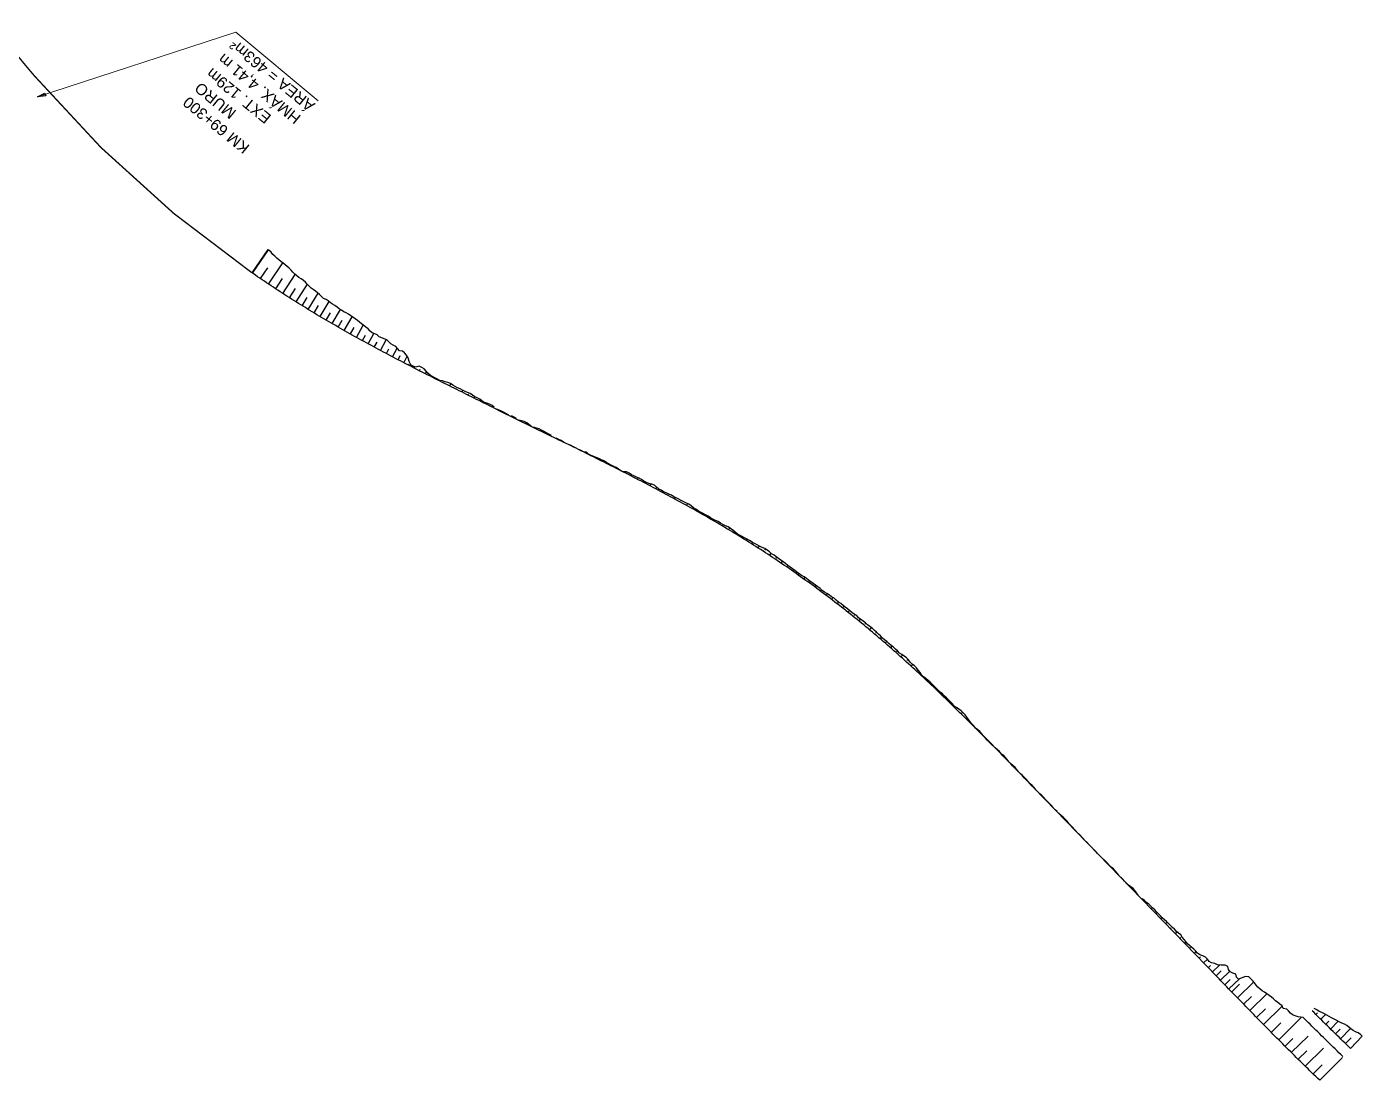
# Model space of a CAD drawing. Header units: metres. Extents: x 288738 to 324331, y 7399322 to 7465117.
# Drawn here: x 303528.5 to 304010.6, y 7440070.4 to 7440450.7 of the extents above; entities that cross this region are included whole.
import ezdxf

# ---------------------------------------------------------------- set-up
doc = ezdxf.new("R2010")
doc.units = ezdxf.units.M
doc.header["$LTSCALE"] = 10
for name, color, linetype in [('F-HZ-ATERRO-TALUDE', 110, 'Continuous'), ('F-HZ-CORTE-TALUDE', 10, 'Continuous'), ('F-HZ-MUROS', 210, 'Continuous'), ('F-HZ-PIANO-CORTE', 10, 'Continuous'), ('F-HZ-TALUDE', 2, 'Continuous')]:
    doc.layers.add(name, color=color, linetype=linetype)
doc.layers.add('U-HZ-TEXTO-MUROS', color=2, linetype='Continuous', lineweight=0)
doc.styles.add('ARIAL', font='arial.ttf')
doc.styles.add('DIM', font='arial.ttf', dxfattribs={"width": 0.8})
doc.dimstyles.new('U-1_2000', dxfattribs={"dimscale": 2, "dimtxt": 1.5, "dimasz": 0.75, "dimexe": 0.75, "dimexo": 0.75, "dimgap": 0.25, "dimtad": 1, "dimzin": 4, "dimtxsty": 'DIM', "dimblk": 'ARCHTICK', "dimcen": 0.7, "dimdle": 0.75, "dimclrd": 256, "dimclre": 256, "dimclrt": 256, "dimaunit": 1, "dimadec": 3, "dimazin": 2, "dimtfac": 1, "dimtofl": 0, "dimtmove": 0, "dimatfit": 3, "dimldrblk": 'CLOSEDBLANK', "dimfxl": 0, "dimtolj": 1, "dimtzin": 0, "dimlwd": -1, "dimlwe": -1, "dimarcsym": 0})

# ---------------------------------------------------------------- blocks, each defined once
blk = doc.blocks.new('_ArchTick')
at = {"color": 0, "linetype": 'ByBlock', "const_width": 0.15}
blk.add_lwpolyline([(-0.5, -0.5), (0.5, 0.5)], dxfattribs=at)

msp = doc.modelspace()

# ---------------------------------------------------------------- linework, layer by layer
at = {"layer": 'F-HZ-ATERRO-TALUDE', "linetype": 'Continuous', "lineweight": -3}
for p, q in [((303609.847, 7440361.877), (303615.672, 7440370.277)), ((303610.025, 7440361.753), (303615.837, 7440370.143)), ((303612.898, 7440359.782), (303615.593, 7440363.744)), ((303615.81, 7440357.819), (303620.937, 7440365.498)), ((303618.403, 7440356.101), (303620.843, 7440359.816)), ((303620.949, 7440354.442), (303625.384, 7440361.304)), ((303625.791, 7440351.361), (303629.816, 7440357.783)), ((303623.378, 7440352.885), (303625.529, 7440356.265)), ((303627.94, 7440350.023), (303629.8, 7440353.032)), ((303630.137, 7440348.675), (303633.681, 7440354.488)), ((303632.259, 7440347.389), (303633.883, 7440350.086)), ((303634.416, 7440346.1), (303637.639, 7440351.524)), ((303636.588, 7440344.818), (303638.143, 7440347.467)), ((303638.765, 7440343.548), (303641.729, 7440348.66)), ((303640.951, 7440342.287), (303642.412, 7440344.836)), ((303643.142, 7440341.039), (303645.974, 7440346.036)), ((303645.331, 7440339.805), (303646.673, 7440342.201)), ((303647.493, 7440338.599), (303649.93, 7440342.991)), ((303649.663, 7440337.402), (303650.773, 7440339.423)), ((303651.798, 7440336.235), (303653.844, 7440339.993)), ((303656.184, 7440333.869), (303658.249, 7440337.733)), ((303653.976, 7440335.055), (303654.963, 7440336.885)), ((303658.352, 7440332.715), (303659.269, 7440334.446)), ((303660.519, 7440331.571), (303662.188, 7440334.745)), ((303662.556, 7440330.504), (303663.357, 7440332.037)), ((303664.635, 7440329.422), (303665.847, 7440331.758)), ((303666.309, 7440328.555), (303666.539, 7440329)), ((303668.368, 7440327.496), (303668.571, 7440327.892)), ((303670.254, 7440326.53), (303670.579, 7440327.166)), ((303672.411, 7440325.432), (303672.814, 7440326.226)), ((303674.568, 7440324.34), (303674.636, 7440324.473)), ((303676.796, 7440323.218), (303676.902, 7440323.429)), ((303678.989, 7440322.118), (303679.123, 7440322.386)), ((303681.188, 7440321.018), (303681.622, 7440321.888)), ((303683.402, 7440319.915), (303683.569, 7440320.25)), ((303685.64, 7440318.804), (303685.975, 7440319.48)), ((303687.871, 7440317.7), (303688.064, 7440318.091)), ((303690.068, 7440316.615), (303690.297, 7440317.079)), ((303692.304, 7440315.513), (303692.401, 7440315.71)), ((303694.515, 7440314.423), (303694.687, 7440314.773)), ((303696.727, 7440313.334), (303696.81, 7440313.502)), ((303699.816, 7440312.029), (303699.73, 7440311.856)), ((303702.005, 7440310.816), (303701.989, 7440310.784)), ((303703.446, 7440310.028), (303703.538, 7440310.213)), ((303706.511, 7440308.649), (303706.486, 7440308.597)), ((303708.883, 7440307.807), (303708.703, 7440307.441)), ((303712.413, 7440305.616), (303712.485, 7440305.762)), ((303714.633, 7440304.523), (303714.712, 7440304.683)), ((303716.872, 7440303.422), (303716.989, 7440303.66)), ((303721.35, 7440301.217), (303721.41, 7440301.338)), ((303908.329, 7440159.163), (303908.374, 7440159.206)), ((303910.067, 7440157.37), (303910.078, 7440157.381)), ((303923.983, 7440143.007), (303923.999, 7440143.022)), ((303925.722, 7440141.212), (303925.735, 7440141.225)), ((303927.429, 7440139.45), (303927.593, 7440139.609)), ((303929.155, 7440137.67), (303929.295, 7440137.806)), ((303932.614, 7440134.099), (303932.965, 7440134.439)), ((303934.349, 7440132.309), (303934.556, 7440132.509)), ((303936.087, 7440130.515), (303936.535, 7440130.949)), ((303937.824, 7440128.722), (303938.039, 7440128.931)), ((303939.553, 7440126.937), (303940.137, 7440127.503)), ((303941.292, 7440125.143), (303941.577, 7440125.419)), ((303943.027, 7440123.352), (303943.687, 7440123.992)), ((303944.75, 7440121.574), (303945.092, 7440121.905)), ((303946.483, 7440119.785), (303947.042, 7440120.326)), ((303948.213, 7440118), (303948.501, 7440118.278)), ((303949.95, 7440116.207), (303950.606, 7440116.842)), ((303951.631, 7440114.472), (303952.125, 7440114.95)), ((303953.305, 7440112.744), (303954.722, 7440114.117)), ((303954.956, 7440111.04), (303955.807, 7440111.864)), ((303956.447, 7440109.502), (303959.01, 7440111.985)), ((303957.765, 7440108.141), (303959.62, 7440109.939)), ((303959.346, 7440106.51), (303962.695, 7440109.755)), ((303960.927, 7440104.878), (303962.915, 7440106.805)), ((303962.413, 7440103.346), (303966.216, 7440107.033)), ((303963.444, 7440102.283), (303966.285, 7440105.039)), ((303965.523, 7440100.141), (303971.425, 7440105.873)), ((303969.948, 7440095.592), (303976.067, 7440101.56)), ((303967.737, 7440097.862), (303970.611, 7440100.659)), ((303974.869, 7440090.564), (303981.612, 7440097.187)), ((303972.404, 7440093.078), (303975.629, 7440096.233)), ((303980.424, 7440084.938), (303988.662, 7440093.121)), ((303993.803, 7440094.178), (303994.368, 7440094.741)), ((303995.571, 7440092.41), (303997.305, 7440094.148)), ((303997.344, 7440090.647), (303998.439, 7440091.751)), ((303999.12, 7440088.888), (304001.873, 7440091.677)), ((303977.69, 7440087.699), (303981.19, 7440091.155)), ((304000.902, 7440087.134), (304002.584, 7440088.849)), ((304002.688, 7440085.386), (304006.282, 7440089.069)), ((303982.666, 7440082.687), (303985.512, 7440085.457)), ((303984.909, 7440080.448), (303990.968, 7440086.358)), ((303989.912, 7440075.502), (303996.512, 7440081.985)), ((304004.481, 7440083.643), (304006.482, 7440085.707)), ((304006.278, 7440081.906), (304010.556, 7440086.347)), ((303987.403, 7440077.972), (303990.529, 7440081.031)), ((303995.175, 7440070.386), (304003.413, 7440078.568)), ((303992.789, 7440072.693), (303996.09, 7440075.953))]:
    msp.add_line(p, q, dxfattribs=at)
at = {"layer": 'F-HZ-CORTE-TALUDE', "linetype": 'Continuous', "lineweight": -3}
for p, q in [((303902.685, 7440165.248), (303902.62, 7440165.185)), ((303904.388, 7440163.416), (303904.295, 7440163.327)), ((303906.125, 7440161.618), (303906.08, 7440161.575)), ((303911.304, 7440156.193), (303911.254, 7440156.145)), ((303914.767, 7440152.587), (303914.733, 7440152.554)), ((303918.281, 7440149.029), (303918.212, 7440148.963)), ((303920.057, 7440147.269), (303920.004, 7440147.218)), ((303921.803, 7440145.479), (303921.692, 7440145.372))]:
    msp.add_line(p, q, dxfattribs=at)
at = {"layer": 'F-HZ-MUROS', "linetype": 'Continuous', "lineweight": -3, "const_width": 0.5}
msp.add_lwpolyline([(303609.847, 7440361.877, -0.0648655), (303531.228, 7440433.07), (303529.593, 7440435.002), (303527.973, 7440436.94), (303526.362, 7440438.888), (303524.761, 7440440.846), (303523.17, 7440442.814), (303521.587, 7440444.792), (303520.013, 7440446.779), (303518.448, 7440448.774), (303517.114, 7440450.49)], format="xyb", dxfattribs=at)
at = {"layer": 'F-HZ-PIANO-CORTE'}
for p, q in [((303724.463, 7440299.832), (303724.433, 7440299.772)), ((303726.688, 7440298.691), (303726.645, 7440298.605)), ((303728.92, 7440297.564), (303728.903, 7440297.531)), ((303731.211, 7440296.557), (303731.126, 7440296.386)), ((303733.466, 7440295.476), (303733.415, 7440295.374)), ((303735.772, 7440294.498), (303735.601, 7440294.155)), ((303737.97, 7440293.303), (303737.903, 7440293.169)), ((303740.167, 7440292.106), (303740.068, 7440291.91)), ((303742.351, 7440290.883), (303742.325, 7440290.832)), ((303744.725, 7440290.035), (303744.527, 7440289.647)), ((303746.96, 7440288.912), (303746.856, 7440288.71)), ((303749.252, 7440287.9), (303748.974, 7440287.362)), ((303751.412, 7440286.63), (303751.302, 7440286.42)), ((303753.754, 7440285.711), (303753.409, 7440285.052)), ((303755.896, 7440284.408), (303755.758, 7440284.148)), ((303758.019, 7440283.072), (303757.828, 7440282.715)), ((303760.268, 7440281.973), (303760.15, 7440281.754)), ((303762.501, 7440280.842), (303762.231, 7440280.345)), ((303764.718, 7440279.68), (303764.572, 7440279.413)), ((303766.992, 7440278.62), (303766.615, 7440277.94)), ((303769.059, 7440277.188), (303768.929, 7440276.956)), ((303771.146, 7440275.794), (303770.979, 7440275.499)), ((303773.367, 7440274.639), (303773.259, 7440274.451)), ((303775.502, 7440273.332), (303775.318, 7440273.016)), ((303777.757, 7440272.234), (303777.618, 7440271.996)), ((303779.941, 7440271.009), (303779.633, 7440270.489)), ((303782.135, 7440269.799), (303781.957, 7440269.504)), ((303784.161, 7440268.313), (303783.92, 7440267.917)), ((303786.236, 7440266.91), (303786.144, 7440266.76)), ((303788.462, 7440265.75), (303788.177, 7440265.294)), ((303790.629, 7440264.493), (303790.461, 7440264.228)), ((303792.839, 7440263.301), (303792.402, 7440262.619)), ((303795.115, 7440262.205), (303794.808, 7440261.733)), ((303797.113, 7440260.681), (303796.592, 7440259.892)), ((303799.159, 7440259.233), (303798.917, 7440258.871)), ((303801.212, 7440257.797), (303800.748, 7440257.112)), ((303803.207, 7440256.276), (303803.01, 7440255.989)), ((303805.231, 7440254.8), (303804.869, 7440254.281)), ((303807.217, 7440253.271), (303807.067, 7440253.059)), ((303809.358, 7440251.962), (303808.955, 7440251.398)), ((303811.379, 7440250.483), (303811.182, 7440250.211)), ((303813.402, 7440249.007), (303813.004, 7440248.465)), ((303815.374, 7440247.462), (303815.194, 7440247.221)), ((303817.428, 7440246.028), (303817.016, 7440245.481)), ((303819.502, 7440244.618), (303819.255, 7440244.294)), ((303821.473, 7440243.071), (303820.99, 7440242.447)), ((303823.471, 7440241.56), (303823.217, 7440241.236)), ((303825.442, 7440240.013), (303824.926, 7440239.364)), ((303827.427, 7440238.485), (303827.153, 7440238.144)), ((303829.357, 7440236.887), (303828.823, 7440236.231)), ((303831.361, 7440235.38), (303831.059, 7440235.013)), ((303833.346, 7440233.847), (303832.681, 7440233.05)), ((303835.213, 7440232.173), (303834.904, 7440231.807)), ((303837.014, 7440230.424), (303836.499, 7440229.822)), ((303838.899, 7440228.775), (303838.646, 7440228.483)), ((303840.812, 7440227.158), (303840.278, 7440226.548)), ((303842.681, 7440225.49), (303842.417, 7440225.193)), ((303844.616, 7440223.897), (303844.021, 7440223.232)), ((303846.571, 7440222.326), (303846.225, 7440221.943)), ((303848.299, 7440220.502), (303847.729, 7440219.879)), ((303850.087, 7440218.748), (303849.829, 7440218.468)), ((303851.573, 7440216.67), (303851.405, 7440216.489)), ((303853.48, 7440215.048), (303853.355, 7440214.915)), ((303855.29, 7440213.32), (303855.05, 7440213.067)), ((303857.098, 7440211.592), (303856.98, 7440211.468)), ((303858.951, 7440209.91), (303858.667, 7440209.615)), ((303860.753, 7440208.176), (303860.61, 7440208.027)), ((303862.526, 7440206.411), (303862.259, 7440206.137)), ((303864.444, 7440204.794), (303864.245, 7440204.591)), ((303866.371, 7440203.185), (303865.827, 7440202.634)), ((303867.971, 7440201.245), (303867.787, 7440201.06)), ((303869.512, 7440199.248), (303869.375, 7440199.111)), ((303871.202, 7440197.403), (303871.172, 7440197.372)), ((303873.044, 7440195.708), (303872.905, 7440195.569)), ((303874.707, 7440193.836), (303874.685, 7440193.814)), ((303876.494, 7440192.087), (303876.418, 7440192.012)), ((303878.201, 7440190.259), (303878.186, 7440190.244)), ((303880.01, 7440188.532), (303879.921, 7440188.444)), ((303881.844, 7440186.827), (303881.756, 7440186.741)), ((303883.483, 7440184.934), (303883.412, 7440184.865)), ((303885.309, 7440183.223), (303885.232, 7440183.148)), ((303886.936, 7440181.317), (303886.897, 7440181.279)), ((303888.781, 7440179.624), (303888.709, 7440179.554)), ((303890.44, 7440177.751), (303890.378, 7440177.69)), ((303892.21, 7440175.984), (303892.164, 7440175.94)), ((303893.883, 7440174.124), (303893.858, 7440174.099)), ((303895.645, 7440172.351), (303895.621, 7440172.327)), ((303897.403, 7440170.573), (303897.337, 7440170.509))]:
    msp.add_line(p, q, dxfattribs=at)
at = {"layer": 'F-HZ-TALUDE', "linetype": 'Continuous', "lineweight": -3}
for p, q in [((303900.436, 7440167.399), (303899.7, 7440168.079)), ((303911.582, 7440155.92), (303910.868, 7440156.621)), ((303912.967, 7440154.478), (303912.251, 7440155.176)), ((303916.406, 7440150.847), (303915.708, 7440151.564))]:
    msp.add_line(p, q, dxfattribs=at)
for points in [[(303697.268, 7440313.369), (303696.468, 7440314.009), (303695.608, 7440314.523), (303694.626, 7440314.789), (303693.654, 7440315.076), (303692.834, 7440315.672), (303692.006, 7440316.249), (303691.122, 7440316.712), (303690.21, 7440317.118), (303689.384, 7440317.697), (303688.606, 7440318.372), (303687.645, 7440318.676), (303686.717, 7440319.048), (303685.855, 7440319.55), (303684.942, 7440319.95), (303684.059, 7440320.41), (303683.184, 7440320.883), (303682.288, 7440321.316), (303681.51, 7440321.984), (303680.565, 7440322.316), (303679.573, 7440322.554), (303678.615, 7440322.859), (303677.601, 7440323.054), (303676.726, 7440323.524), (303675.815, 7440323.923), (303674.96, 7440324.431), (303674.133, 7440324.993), (303673.344, 7440325.632), (303672.636, 7440326.426), (303671.911, 7440327.185), (303671.07, 7440327.716), (303670.19, 7440328.168), (303668.876, 7440327.775), (303667.947, 7440328.133), (303667.119, 7440328.687), (303666.593, 7440329.824), (303666.174, 7440331.164), (303665.603, 7440332.204), (303664.884, 7440332.958), (303664.113, 7440333.61), (303663.038, 7440333.679), (303662.371, 7440334.525), (303661.691, 7440335.346), (303660.817, 7440335.793), (303659.977, 7440336.306), (303659.235, 7440337.001), (303658.466, 7440337.644), (303657.553, 7440338.016), (303656.657, 7440338.418), (303655.75, 7440338.8), (303655.006, 7440339.484), (303654.124, 7440339.91), (303653.163, 7440340.192), (303652.426, 7440340.883), (303651.715, 7440341.617), (303650.969, 7440342.286), (303650.146, 7440342.816), (303649.377, 7440343.439), (303648.641, 7440344.119), (303647.859, 7440344.716), (303647.07, 7440345.297), (303646.256, 7440345.833), (303645.462, 7440346.403), (303644.661, 7440346.957), (303643.808, 7440347.421), (303642.936, 7440347.85), (303642.122, 7440348.38), (303641.329, 7440348.946), (303640.53, 7440349.497), (303639.75, 7440350.081), (303638.943, 7440350.617), (303638.113, 7440351.113), (303637.371, 7440351.755), (303636.548, 7440352.26), (303635.647, 7440352.635), (303634.957, 7440353.359), (303634.235, 7440354.026), (303633.487, 7440354.649), (303632.75, 7440355.288), (303631.968, 7440355.851), (303631.151, 7440356.356), (303630.462, 7440357.066), (303629.793, 7440357.808), (303629.093, 7440358.495), (303628.384, 7440359.168), (303627.591, 7440359.706), (303626.772, 7440360.204), (303625.983, 7440360.75), (303625.269, 7440361.411), (303624.599, 7440362.137), (303623.948, 7440362.891), (303623.247, 7440363.566), (303622.523, 7440364.205), (303621.757, 7440364.779), (303621.037, 7440365.422), (303620.274, 7440366), (303619.476, 7440366.526), (303618.798, 7440367.227), (303618.093, 7440367.888), (303617.398, 7440368.563), (303616.76, 7440369.319), (303616.051, 7440369.969), (303615.672, 7440370.277)], [(303697.148, 7440313.126), (303696.252, 7440313.568), (303695.355, 7440314.009), (303694.459, 7440314.451), (303693.563, 7440314.892), (303692.668, 7440315.334), (303691.773, 7440315.775), (303690.878, 7440316.216), (303689.983, 7440316.658), (303689.089, 7440317.099), (303688.195, 7440317.54), (303687.301, 7440317.982), (303686.408, 7440318.424), (303685.516, 7440318.866), (303684.624, 7440319.308), (303683.732, 7440319.751), (303682.841, 7440320.194), (303681.95, 7440320.638), (303681.06, 7440321.082), (303680.171, 7440321.526), (303679.281, 7440321.971), (303678.393, 7440322.416), (303677.505, 7440322.862), (303676.617, 7440323.307), (303675.73, 7440323.754), (303674.844, 7440324.201), (303673.958, 7440324.648), (303673.073, 7440325.096), (303672.188, 7440325.545), (303671.304, 7440325.995), (303670.421, 7440326.445), (303669.539, 7440326.896), (303668.657, 7440327.347), (303667.776, 7440327.8), (303666.896, 7440328.253), (303666.016, 7440328.707), (303665.137, 7440329.162), (303664.259, 7440329.617), (303663.381, 7440330.073), (303662.504, 7440330.531), (303661.629, 7440330.989), (303660.753, 7440331.448), (303659.879, 7440331.908), (303659.006, 7440332.369), (303658.133, 7440332.831), (303657.262, 7440333.294), (303656.391, 7440333.758), (303655.521, 7440334.224), (303654.652, 7440334.69), (303653.784, 7440335.158), (303652.917, 7440335.627), (303652.051, 7440336.097), (303651.186, 7440336.568), (303650.322, 7440337.041), (303649.459, 7440337.514), (303648.596, 7440337.989), (303647.735, 7440338.465), (303646.875, 7440338.942), (303646.016, 7440339.421), (303645.158, 7440339.901), (303644.302, 7440340.383), (303643.446, 7440340.866), (303642.591, 7440341.351), (303641.738, 7440341.837), (303640.886, 7440342.324), (303640.035, 7440342.814), (303639.185, 7440343.304), (303638.337, 7440343.796), (303637.489, 7440344.29), (303636.643, 7440344.785), (303635.798, 7440345.282), (303634.954, 7440345.78), (303634.112, 7440346.28), (303633.271, 7440346.782), (303632.431, 7440347.286), (303631.593, 7440347.791), (303630.756, 7440348.298), (303629.92, 7440348.807), (303629.086, 7440349.317), (303628.254, 7440349.83), (303627.422, 7440350.344), (303626.592, 7440350.86), (303625.763, 7440351.378), (303624.936, 7440351.898), (303624.11, 7440352.42), (303623.285, 7440352.944), (303622.461, 7440353.47), (303621.638, 7440353.998), (303620.817, 7440354.528), (303619.997, 7440355.06), (303619.178, 7440355.593), (303618.361, 7440356.129), (303617.544, 7440356.667), (303616.73, 7440357.206), (303615.916, 7440357.748), (303615.104, 7440358.291), (303614.293, 7440358.837), (303613.483, 7440359.384), (303612.674, 7440359.933), (303611.867, 7440360.485), (303611.061, 7440361.038), (303610.257, 7440361.593), (303610.025, 7440361.753)], [(303697.148, 7440313.126), (303698.045, 7440312.685), (303698.943, 7440312.244), (303716.888, 7440303.414), (303717.785, 7440302.973), (303718.683, 7440302.531), (303719.581, 7440302.089), (303720.479, 7440301.647), (303721.377, 7440301.204), (303722.275, 7440300.761)], [(303702.538, 7440310.491), (303701.681, 7440311.013), (303700.805, 7440311.499), (303699.929, 7440311.983), (303699.002, 7440312.365), (303698.048, 7440312.69)], [(303705.294, 7440309.298), (303704.408, 7440309.761), (303703.521, 7440310.222)], [(303710.62, 7440306.531), (303709.805, 7440307.138), (303708.994, 7440307.757), (303708.083, 7440308.169), (303707.134, 7440308.506), (303706.132, 7440308.736)], [(303717.869, 7440303.143), (303717.005, 7440303.651), (303716.142, 7440304.164), (303715.262, 7440304.64), (303714.342, 7440305.034), (303713.466, 7440305.52), (303712.472, 7440305.765), (303711.529, 7440306.114)], [(303722.278, 7440300.767), (303721.437, 7440301.325), (303720.524, 7440301.738), (303719.607, 7440302.141)], [(303995.175, 7440070.386), (303994.512, 7440071.025), (303993.802, 7440071.711), (303993.092, 7440072.399), (303992.383, 7440073.088), (303991.675, 7440073.777), (303990.968, 7440074.468), (303990.261, 7440075.16), (303989.555, 7440075.852), (303988.849, 7440076.546), (303988.144, 7440077.241), (303987.44, 7440077.936), (303986.736, 7440078.633), (303986.033, 7440079.33), (303985.33, 7440080.028), (303984.628, 7440080.727), (303983.926, 7440081.427), (303983.225, 7440082.128), (303982.524, 7440082.829), (303981.823, 7440083.532), (303981.123, 7440084.235), (303980.424, 7440084.938), (303979.725, 7440085.643), (303979.026, 7440086.348), (303978.327, 7440087.054), (303977.629, 7440087.761), (303976.932, 7440088.468), (303976.234, 7440089.176), (303975.537, 7440089.885), (303974.84, 7440090.594), (303974.144, 7440091.304), (303973.447, 7440092.014), (303972.751, 7440092.725), (303972.055, 7440093.436), (303971.359, 7440094.148), (303970.663, 7440094.86), (303969.967, 7440095.573), (303969.272, 7440096.286), (303968.577, 7440097), (303967.881, 7440097.714), (303967.186, 7440098.429), (303966.491, 7440099.144), (303965.796, 7440099.859), (303965.102, 7440100.575), (303964.406, 7440101.291), (303963.711, 7440102.007), (303963.016, 7440102.724), (303962.321, 7440103.441), (303961.625, 7440104.158), (303960.93, 7440104.875), (303960.234, 7440105.593), (303959.539, 7440106.311), (303958.843, 7440107.029), (303958.147, 7440107.747), (303892.041, 7440175.974), (303891.345, 7440176.693), (303890.649, 7440177.411), (303889.952, 7440178.129), (303889.255, 7440178.848), (303888.558, 7440179.567), (303887.861, 7440180.286), (303887.163, 7440181.005), (303886.465, 7440181.724), (303885.766, 7440182.443), (303885.068, 7440183.162), (303884.368, 7440183.882), (303883.669, 7440184.601), (303882.969, 7440185.321), (303882.268, 7440186.04), (303881.567, 7440186.759), (303880.865, 7440187.478), (303880.163, 7440188.197), (303879.459, 7440188.915), (303878.756, 7440189.633), (303878.051, 7440190.351), (303877.346, 7440191.069), (303876.64, 7440191.787), (303875.934, 7440192.504), (303875.227, 7440193.222), (303874.519, 7440193.939), (303873.811, 7440194.655), (303873.101, 7440195.371), (303872.391, 7440196.087), (303871.68, 7440196.802), (303870.968, 7440197.517), (303870.255, 7440198.231), (303869.541, 7440198.945), (303868.826, 7440199.658), (303868.11, 7440200.371), (303867.393, 7440201.083), (303866.675, 7440201.795), (303865.956, 7440202.506), (303865.236, 7440203.216), (303864.515, 7440203.926), (303863.793, 7440204.635), (303863.07, 7440205.344), (303862.346, 7440206.051), (303861.621, 7440206.758), (303860.894, 7440207.464), (303860.166, 7440208.169), (303859.437, 7440208.874), (303858.706, 7440209.577), (303857.975, 7440210.28), (303857.242, 7440210.982), (303856.507, 7440211.682), (303855.772, 7440212.382), (303855.035, 7440213.081), (303854.296, 7440213.779), (303853.557, 7440214.475), (303852.815, 7440215.171), (303852.073, 7440215.866), (303851.329, 7440216.559), (303850.584, 7440217.252), (303849.837, 7440217.943), (303849.088, 7440218.633), (303848.338, 7440219.322), (303847.586, 7440220.009), (303846.833, 7440220.695), (303846.078, 7440221.38), (303845.322, 7440222.064), (303844.564, 7440222.746), (303843.804, 7440223.426), (303843.043, 7440224.106), (303842.28, 7440224.783), (303841.515, 7440225.46), (303840.749, 7440226.135), (303839.98, 7440226.808), (303839.211, 7440227.48), (303838.439, 7440228.151), (303837.666, 7440228.819), (303836.89, 7440229.486), (303836.113, 7440230.151), (303835.334, 7440230.815), (303834.554, 7440231.477), (303833.771, 7440232.137), (303832.986, 7440232.795), (303832.2, 7440233.451), (303831.412, 7440234.106), (303830.622, 7440234.758), (303829.831, 7440235.408), (303829.037, 7440236.057), (303828.243, 7440236.703), (303827.446, 7440237.347), (303826.648, 7440237.989), (303825.848, 7440238.63), (303825.047, 7440239.268), (303824.244, 7440239.904), (303823.44, 7440240.538), (303822.633, 7440241.17), (303821.825, 7440241.799), (303821.016, 7440242.427), (303820.205, 7440243.053), (303819.392, 7440243.676), (303818.578, 7440244.298), (303817.762, 7440244.917), (303816.945, 7440245.535), (303816.126, 7440246.15), (303815.305, 7440246.763), (303814.483, 7440247.374), (303813.659, 7440247.983), (303812.834, 7440248.59), (303812.007, 7440249.195), (303811.179, 7440249.797), (303810.349, 7440250.398), (303809.517, 7440250.996), (303808.684, 7440251.592), (303807.85, 7440252.186), (303807.014, 7440252.778), (303806.176, 7440253.368), (303805.337, 7440253.955), (303804.496, 7440254.541), (303803.654, 7440255.124), (303802.811, 7440255.705), (303801.966, 7440256.284), (303801.119, 7440256.861), (303800.271, 7440257.436), (303799.422, 7440258.008), (303798.571, 7440258.578), (303797.718, 7440259.146), (303796.865, 7440259.712), (303796.009, 7440260.276), (303795.153, 7440260.837), (303794.294, 7440261.397), (303793.435, 7440261.954), (303792.574, 7440262.509), (303791.711, 7440263.061), (303790.847, 7440263.612), (303789.982, 7440264.16), (303789.115, 7440264.706), (303788.247, 7440265.25), (303787.378, 7440265.791), (303786.509, 7440266.33), (303785.637, 7440266.867), (303784.765, 7440267.402), (303783.892, 7440267.934), (303783.018, 7440268.464), (303782.143, 7440268.991), (303781.266, 7440269.517), (303780.389, 7440270.04), (303779.511, 7440270.561), (303778.632, 7440271.081), (303777.753, 7440271.598), (303776.872, 7440272.113), (303775.991, 7440272.627), (303775.108, 7440273.138), (303774.225, 7440273.647), (303773.341, 7440274.155), (303772.457, 7440274.66), (303771.571, 7440275.164), (303770.685, 7440275.665), (303769.799, 7440276.165), (303768.911, 7440276.663), (303768.023, 7440277.159), (303767.134, 7440277.653), (303766.245, 7440278.146), (303765.355, 7440278.637), (303764.464, 7440279.126), (303763.573, 7440279.614), (303762.681, 7440280.1), (303761.789, 7440280.585), (303760.897, 7440281.068), (303760.004, 7440281.549), (303759.11, 7440282.029), (303758.216, 7440282.508), (303757.322, 7440282.985), (303756.427, 7440283.461), (303755.531, 7440283.935), (303754.636, 7440284.407), (303753.739, 7440284.879), (303752.843, 7440285.349), (303751.946, 7440285.817), (303751.049, 7440286.285), (303750.152, 7440286.751), (303749.254, 7440287.217), (303748.357, 7440287.681), (303747.458, 7440288.144), (303746.56, 7440288.606), (303745.662, 7440289.067), (303744.763, 7440289.527), (303743.864, 7440289.985), (303742.965, 7440290.443), (303742.066, 7440290.9), (303741.166, 7440291.355), (303740.267, 7440291.81), (303739.367, 7440292.264), (303738.467, 7440292.717), (303737.567, 7440293.169), (303736.668, 7440293.621), (303735.768, 7440294.072), (303734.868, 7440294.522), (303733.968, 7440294.971), (303733.068, 7440295.42), (303732.169, 7440295.868), (303731.269, 7440296.316), (303730.369, 7440296.762), (303729.469, 7440297.209), (303728.57, 7440297.654), (303727.67, 7440298.099), (303726.77, 7440298.544), (303725.871, 7440298.988), (303724.972, 7440299.431), (303724.073, 7440299.875), (303723.174, 7440300.318), (303722.275, 7440300.761)], [(303899.019, 7440168.811), (303898.375, 7440169.58), (303897.688, 7440170.307), (303896.956, 7440170.99), (303896.273, 7440171.72), (303895.568, 7440172.429), (303894.869, 7440173.145), (303894.15, 7440173.84), (303893.463, 7440174.568), (303892.779, 7440175.297), (303892.14, 7440176.07), (303891.427, 7440176.772), (303890.709, 7440177.469), (303890.017, 7440178.193), (303889.391, 7440178.98), (303888.702, 7440179.706), (303887.953, 7440180.375), (303887.187, 7440181.029), (303886.528, 7440181.785), (303885.865, 7440182.539), (303885.23, 7440183.32), (303884.468, 7440183.979), (303883.743, 7440184.674), (303883.033, 7440185.384), (303882.37, 7440186.14), (303881.755, 7440186.943), (303881.096, 7440187.704), (303880.241, 7440188.273), (303879.571, 7440189.024), (303878.857, 7440189.733), (303878.066, 7440190.366), (303877.375, 7440191.097), (303876.705, 7440191.851), (303876.033, 7440192.602), (303875.296, 7440193.289), (303874.557, 7440193.976), (303873.888, 7440194.732), (303873.231, 7440195.5), (303872.557, 7440196.252), (303871.783, 7440196.905), (303871.014, 7440197.564), (303870.385, 7440198.362), (303869.667, 7440199.072), (303868.996, 7440199.829), (303868.386, 7440200.648), (303867.798, 7440201.492), (303867.183, 7440202.308), (303866.504, 7440203.061), (303865.766, 7440203.753), (303864.987, 7440204.406), (303864.153, 7440205.002), (303863.225, 7440205.501), (303862.609, 7440206.321), (303861.92, 7440207.066), (303861.199, 7440207.779), (303860.441, 7440208.454), (303859.706, 7440209.153), (303858.991, 7440209.873), (303858.24, 7440210.557), (303857.484, 7440211.235), (303856.739, 7440211.926), (303855.997, 7440212.619), (303855.275, 7440213.335), (303854.561, 7440214.06), (303853.818, 7440214.753), (303853.051, 7440215.423), (303852.209, 7440216.012), (303851.501, 7440216.744), (303850.936, 7440217.632), (303850.31, 7440218.455), (303849.682, 7440219.279), (303848.964, 7440220.004), (303848.143, 7440220.619), (303847.385, 7440221.302), (303846.751, 7440222.123), (303846.069, 7440222.892), (303845.254, 7440223.514), (303844.362, 7440224.05), (303843.501, 7440224.62), (303842.803, 7440225.374), (303842.06, 7440226.077), (303841.31, 7440226.774), (303840.499, 7440227.401), (303839.733, 7440228.08), (303838.947, 7440228.736), (303838.153, 7440229.384), (303837.378, 7440230.054), (303836.656, 7440230.787), (303835.896, 7440231.476), (303835.175, 7440232.212), (303834.414, 7440232.902), (303833.697, 7440233.644), (303832.795, 7440234.166), (303832.016, 7440234.835), (303831.227, 7440235.492), (303830.391, 7440236.092), (303829.573, 7440236.714), (303828.771, 7440237.355), (303828.081, 7440238.134), (303827.161, 7440238.628), (303826.337, 7440239.241), (303825.561, 7440239.914), (303824.771, 7440240.571), (303823.955, 7440241.194), (303823.137, 7440241.813), (303822.353, 7440242.477), (303821.498, 7440243.05), (303820.708, 7440243.706), (303819.944, 7440244.398), (303819.009, 7440244.864), (303818.207, 7440245.505), (303817.354, 7440246.078), (303816.437, 7440246.566), (303815.65, 7440247.225), (303814.87, 7440247.896), (303814.043, 7440248.504), (303813.236, 7440249.138), (303812.425, 7440249.767), (303811.583, 7440250.355), (303810.712, 7440250.902), (303809.922, 7440251.56), (303809.087, 7440252.156), (303808.186, 7440252.66), (303807.31, 7440253.198), (303806.504, 7440253.834), (303805.695, 7440254.467), (303804.861, 7440255.065), (303804.037, 7440255.677), (303803.204, 7440256.278), (303802.385, 7440256.898), (303801.567, 7440257.521), (303800.755, 7440258.152), (303799.902, 7440258.722), (303799.056, 7440259.304), (303798.246, 7440259.939), (303797.369, 7440260.476), (303796.563, 7440261.119), (303795.77, 7440261.782), (303794.907, 7440262.339), (303793.953, 7440262.755), (303793.018, 7440263.201), (303792.12, 7440263.702), (303791.192, 7440264.154), (303790.313, 7440264.684), (303789.437, 7440265.218), (303788.534, 7440265.709), (303787.636, 7440266.205), (303786.701, 7440266.642), (303785.813, 7440267.153), (303784.956, 7440267.714), (303784.135, 7440268.333), (303783.32, 7440268.964), (303782.482, 7440269.556), (303781.642, 7440270.144), (303780.717, 7440270.591), (303779.816, 7440271.076), (303778.906, 7440271.545), (303778.046, 7440272.098), (303777.117, 7440272.534), (303776.201, 7440272.989), (303775.283, 7440273.44), (303774.442, 7440274.025), (303773.565, 7440274.545), (303772.642, 7440274.985), (303771.736, 7440275.454), (303770.853, 7440275.963), (303769.998, 7440276.519), (303769.16, 7440277.107), (303768.353, 7440277.751), (303767.542, 7440278.389), (303766.599, 7440278.786), (303765.657, 7440279.186), (303764.756, 7440279.658), (303763.873, 7440280.163), (303762.971, 7440280.632), (303762.04, 7440281.048), (303761.193, 7440281.617), (303760.238, 7440281.985), (303759.314, 7440282.409), (303758.393, 7440282.839), (303757.53, 7440283.377), (303756.625, 7440283.834), (303755.815, 7440284.472), (303755.081, 7440285.252), (303754.127, 7440285.617), (303753.117, 7440285.872), (303752.172, 7440286.251), (303751.266, 7440286.702), (303750.442, 7440287.311), (303749.542, 7440287.773), (303748.614, 7440288.18), (303747.692, 7440288.599), (303746.761, 7440288.997), (303745.909, 7440289.55), (303745.015, 7440290.021), (303743.909, 7440290.074), (303742.973, 7440290.459), (303742.133, 7440291.032), (303741.281, 7440291.581), (303740.368, 7440292.011), (303739.457, 7440292.443), (303738.563, 7440292.908), (303737.719, 7440293.471), (303736.866, 7440294.015), (303735.942, 7440294.42), (303735.029, 7440294.843), (303734.094, 7440295.223), (303733.158, 7440295.6), (303732.227, 7440295.985), (303731.335, 7440296.448), (303730.556, 7440297.138), (303729.517, 7440297.305), (303728.595, 7440297.706), (303727.67, 7440298.1), (303726.813, 7440298.631), (303725.909, 7440299.064), (303725.055, 7440299.6), (303724.118, 7440299.967), (303723.18, 7440300.33)], [(303907.373, 7440160.197), (303906.706, 7440160.942), (303906.053, 7440161.702), (303905.332, 7440162.397), (303904.621, 7440163.1), (303904.022, 7440163.912), (303903.328, 7440164.632), (303902.605, 7440165.324), (303901.872, 7440166.006), (303901.093, 7440166.643)], [(303910.151, 7440157.319), (303909.503, 7440158.083), (303908.808, 7440158.803), (303908.075, 7440159.484)], [(303915.028, 7440152.298), (303914.358, 7440153.041), (303913.645, 7440153.742)], [(303922.673, 7440144.389), (303922.056, 7440145.183), (303921.405, 7440145.945), (303920.733, 7440146.685), (303919.973, 7440147.342), (303919.254, 7440148.038), (303918.551, 7440148.749), (303917.857, 7440149.469), (303917.132, 7440150.159)], [(303929.701, 7440137.273), (303929.091, 7440138.075), (303928.476, 7440138.871), (303927.877, 7440139.684), (303927.037, 7440140.262), (303926.168, 7440140.812), (303925.444, 7440141.504), (303924.774, 7440142.246), (303924.084, 7440142.97), (303923.364, 7440143.665)], [(304003.504, 7440079.024), (304002.847, 7440079.658), (304002.148, 7440080.333), (304001.449, 7440081.01), (304000.751, 7440081.689), (304000.053, 7440082.368), (303999.356, 7440083.049), (303998.659, 7440083.731), (303997.963, 7440084.414), (303997.267, 7440085.098), (303996.571, 7440085.784), (303995.876, 7440086.47), (303995.181, 7440087.158), (303994.486, 7440087.847), (303993.792, 7440088.537), (303993.098, 7440089.228), (303992.404, 7440089.92), (303991.71, 7440090.613), (303991.017, 7440091.307), (303990.324, 7440092.002), (303989.274, 7440093.056), (303987.401, 7440093.255), (303986.383, 7440093.632), (303985.345, 7440093.992), (303984.627, 7440094.67), (303983.974, 7440095.412), (303983.272, 7440096.106), (303982.007, 7440096.248), (303981.594, 7440097.228), (303980.81, 7440097.844), (303980.048, 7440098.483), (303979.195, 7440099.033), (303978.508, 7440099.747), (303977.746, 7440100.389), (303976.96, 7440101.007), (303976.089, 7440101.543), (303975.299, 7440102.16), (303974.447, 7440102.716), (303973.647, 7440103.325), (303972.867, 7440103.953), (303972.209, 7440104.701), (303971.687, 7440105.582), (303971.02, 7440106.322), (303970.302, 7440107.013), (303969.608, 7440107.728), (303968.353, 7440107.9), (303965.889, 7440106.901), (303965.202, 7440107.625), (303964.908, 7440108.731), (303963.807, 7440109.055), (303962.837, 7440109.506), (303962.325, 7440110.403), (303962.038, 7440111.516), (303961.013, 7440111.916), (303959.62, 7440111.959), (303958.245, 7440112.019), (303957.319, 7440112.514), (303956.19, 7440112.813), (303955.276, 7440113.32), (303954.698, 7440114.152), (303953.914, 7440114.785), (303952.998, 7440115.289), (303951.955, 7440115.671), (303951.139, 7440116.273), (303950.455, 7440117.003), (303949.712, 7440117.675), (303948.999, 7440118.376), (303948.236, 7440119.03), (303947.49, 7440119.699), (303946.902, 7440120.522), (303946.24, 7440121.273), (303945.576, 7440122.022), (303945.016, 7440122.872), (303944.27, 7440123.542), (303943.471, 7440124.16), (303942.781, 7440124.884), (303942.017, 7440125.536), (303941.321, 7440126.254), (303940.654, 7440127), (303939.937, 7440127.697), (303939.137, 7440128.315), (303938.385, 7440128.979), (303937.754, 7440129.76), (303937.027, 7440130.448), (303936.326, 7440131.161), (303935.642, 7440131.89), (303934.9, 7440132.564), (303934.213, 7440133.291), (303933.519, 7440134.011), (303932.72, 7440134.629), (303931.909, 7440135.236), (303931.129, 7440135.873)], [(304006.278, 7440081.906), (304005.625, 7440082.535), (304004.93, 7440083.208), (304004.235, 7440083.881), (304003.54, 7440084.556), (304002.846, 7440085.232), (304002.152, 7440085.909), (304001.459, 7440086.588), (304000.765, 7440087.268), (304000.073, 7440087.949), (303999.38, 7440088.632), (303998.688, 7440089.315), (303997.996, 7440090), (303997.304, 7440090.686), (303996.613, 7440091.373), (303995.921, 7440092.062), (303995.23, 7440092.751), (303994.539, 7440093.441), (303993.848, 7440094.133), (303993.157, 7440094.825), (303992.467, 7440095.519)], [(304010.556, 7440086.347), (304009.874, 7440086.937), (304009.067, 7440087.481), (304008.163, 7440087.929), (304007.274, 7440088.394), (304006.456, 7440088.933), (304005.692, 7440089.53), (304004.933, 7440090.134), (304004.104, 7440090.668), (304003.133, 7440091.059), (304002.203, 7440091.493), (304001.324, 7440091.982), (304000.429, 7440092.457), (303999.481, 7440092.879), (303998.599, 7440093.37), (303997.75, 7440093.897), (303996.87, 7440094.394), (303995.931, 7440094.834), (303994.988, 7440095.271), (303994.12, 7440095.785), (303993.243, 7440096.291)]]:
    msp.add_lwpolyline(points, dxfattribs=at)

# ---------------------------------------------------------------- texts
at = {"layer": 'U-HZ-TEXTO-MUROS', "linetype": 'Continuous', "lineweight": -3, "insert": (303603.898, 7440446.536), "char_height": 4, "attachment_point": 9, "rotation": 140.84799, "style": 'ARIAL'}
msp.add_mtext('KM 69+300\\PMURO \\P\\pi-16,l16,t16;EXT.^I129m\\P\\pi0,l0,tz;HMÁX. 4,41 m\\PÁREA = 463m²', dxfattribs=at)

# ---------------------------------------------------------------- leaders
at = {"layer": 'U-HZ-TEXTO-MUROS', "linetype": 'Continuous', "lineweight": -3}
msp.add_leader([(303532.394, 7440425.381, 1500.443), (303603.948, 7440448.748, 1500.443), (303633.748, 7440423.987, 1500.443)], dimstyle='U-1_2000', override={"dimscale": 1, "dimasz": 3}, dxfattribs=at)

doc.saveas('drawing.dxf')
